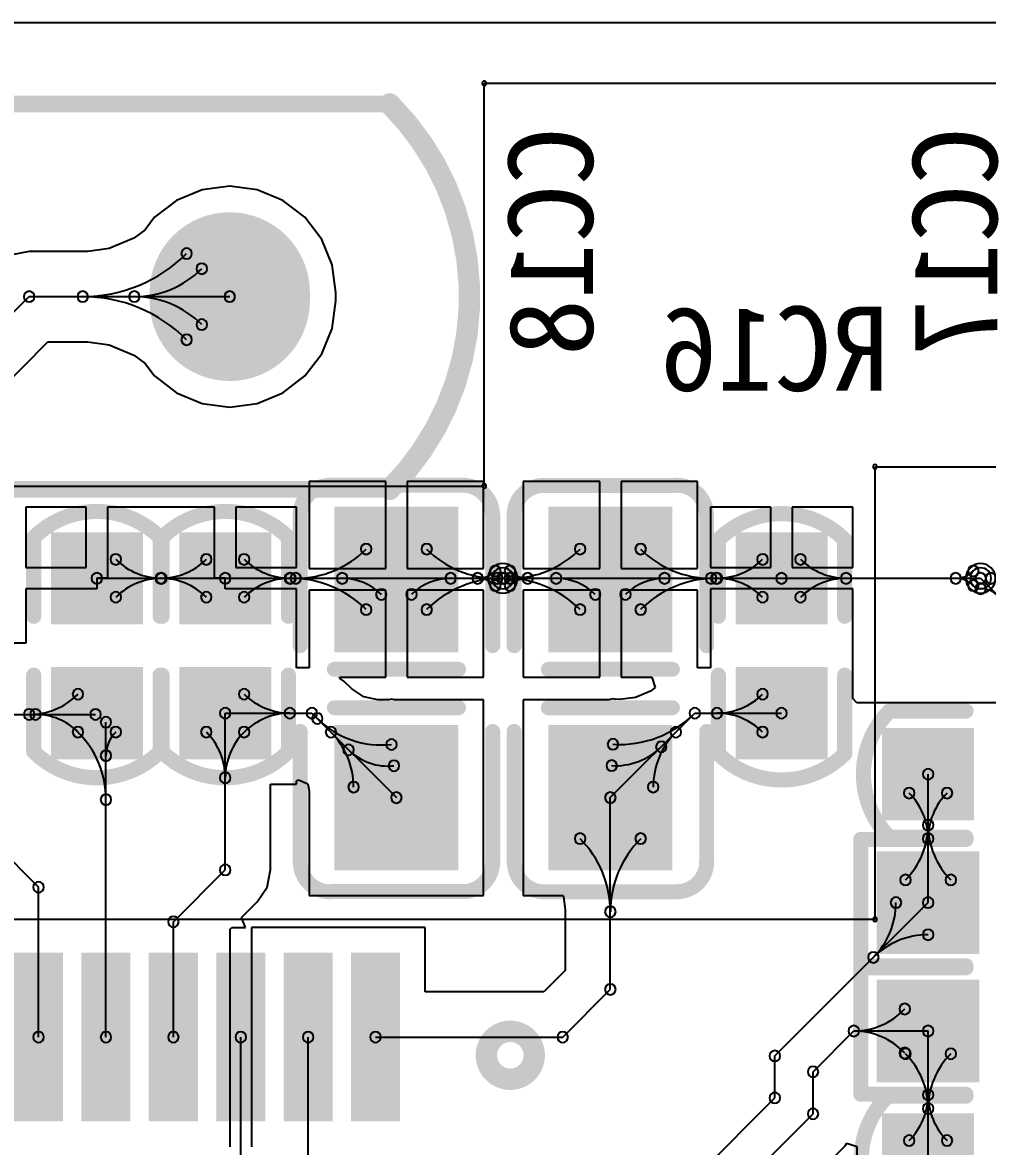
# Model space of a CAD drawing. Header units: inches. Extents: x 32166 to 66782, y 2386 to 7162.
# Drawn here: x 33756.2 to 33847.9, y 3450.5 to 3557.2 of the extents above; entities that cross this region are included whole.
import ezdxf

# ---------------------------------------------------------------- set-up
doc = ezdxf.new("R2010")
doc.units = ezdxf.units.IN
doc.header["$LTSCALE"] = 0.64311
doc.header["$MEASUREMENT"] = 0
for name, color, linetype in [('BOTTOMLAYER', 5, 'CONTINUOUS'), ('BOTTOMOVERLAY', 54, 'CONTINUOUS'), ('BOTTOMPASTE', 16, 'CONTINUOUS'), ('BOTTOMSOLDER', 6, 'CONTINUOUS'), ('MULTILAYER', 9, 'CONTINUOUS')]:
    doc.layers.add(name, color=color, linetype=linetype)
doc.styles.get("Standard").update_dxf_attribs({"font": 'txt', "width": 0.8})

msp = doc.modelspace()

# ---------------------------------------------------------------- linework, layer by layer
at = {"layer": 'BOTTOMLAYER'}
for p, q in [((32581.91, 3557.2), (33935.43, 3557.2)), ((33775.9, 3541.66), (33773.29, 3541.31)), ((33778.51, 3541.31), (33775.9, 3541.66)), ((33773.29, 3541.31), (33770.86, 3540.31)), ((33780.94, 3540.31), (33778.51, 3541.31)), ((33770.86, 3540.31), (33768.77, 3538.7)), ((33783.03, 3538.7), (33780.94, 3540.31)), ((33768.77, 3538.7), (33767.86, 3537.52)), ((33784.64, 3536.61), (33783.03, 3538.7)), ((33767.86, 3537.52), (33766.8, 3536.71)), ((33766.8, 3536.71), (33764.46, 3535.74)), ((33785.64, 3534.18), (33784.64, 3536.61)), ((33756.86, 3535.47), (33755.21, 3535.14)), ((33761.94, 3535.47), (33756.86, 3535.47)), ((33761.99, 3535.47), (33761.94, 3535.48)), ((33761.94, 3535.48), (33761.94, 3535.47)), ((33762.43, 3535.47), (33761.99, 3535.47)), ((33764.46, 3535.74), (33762.43, 3535.47)), ((33785.99, 3531.57), (33785.64, 3534.18)), ((33749.57, 3523.89), (33756.86, 3531.17)), ((33756.86, 3531.17), (33775.9, 3531.17)), ((33785.64, 3528.16), (33785.99, 3530.77)), ((33785.99, 3530.77), (33785.99, 3531.57)), ((33784.64, 3525.73), (33785.64, 3528.16)), ((33753.87, 3522.11), (33758.64, 3526.87)), ((33758.64, 3526.87), (33761.94, 3526.87)), ((33761.94, 3526.87), (33761.94, 3526.87)), ((33761.94, 3526.87), (33761.99, 3526.87)), ((33761.99, 3526.87), (33762.43, 3526.87)), ((33762.43, 3526.87), (33764.46, 3526.61)), ((33764.46, 3526.61), (33766.8, 3525.63)), ((33766.8, 3525.63), (33767.86, 3524.82)), ((33783.03, 3523.64), (33784.64, 3525.73)), ((33767.86, 3524.82), (33768.77, 3523.64)), ((33768.77, 3523.64), (33770.86, 3522.04)), ((33780.94, 3522.04), (33783.03, 3523.64)), ((33770.86, 3522.04), (33773.29, 3521.03)), ((33778.51, 3521.03), (33780.94, 3522.04)), ((33773.29, 3521.03), (33775.9, 3520.69)), ((33775.9, 3520.69), (33778.51, 3521.03)), ((33790.72, 3513.63), (33783.45, 3513.63)), ((33783.45, 3513.63), (33783.45, 3505.35)), ((33790.72, 3505.35), (33790.72, 3513.63)), ((33800.01, 3513.63), (33792.75, 3513.63)), ((33792.75, 3513.63), (33792.75, 3505.35)), ((33800.01, 3505.35), (33800.01, 3513.63)), ((33811.04, 3513.63), (33803.77, 3513.63)), ((33803.77, 3513.63), (33803.77, 3505.35)), ((33811.04, 3505.35), (33811.04, 3513.63)), ((33820.33, 3513.63), (33813.07, 3513.63)), ((33813.07, 3513.63), (33813.07, 3505.35)), ((33820.33, 3505.35), (33820.33, 3513.63)), ((33762.27, 3511.19), (33756.53, 3511.19)), ((33756.53, 3511.19), (33756.53, 3505.45)), ((33762.27, 3505.45), (33762.27, 3511.19)), ((33774.46, 3511.19), (33764.3, 3511.19)), ((33764.3, 3511.19), (33764.3, 3504.43)), ((33774.46, 3504.43), (33774.46, 3511.19)), ((33782.23, 3511.19), (33776.49, 3511.19)), ((33776.49, 3511.19), (33776.49, 3505.45)), ((33782.23, 3505.45), (33782.23, 3511.19)), ((33827.29, 3511.19), (33821.55, 3511.19)), ((33821.55, 3511.19), (33821.55, 3505.45)), ((33827.29, 3505.45), (33827.29, 3511.19)), ((33835.07, 3511.19), (33829.33, 3511.19)), ((33829.33, 3511.19), (33829.33, 3505.45)), ((33835.07, 3505.45), (33835.07, 3511.19)), ((33756.53, 3505.45), (33762.27, 3505.45)), ((33776.49, 3505.45), (33782.23, 3505.45)), ((33783.45, 3505.35), (33790.72, 3505.35)), ((33792.75, 3505.35), (33800.01, 3505.35)), ((33803.77, 3505.35), (33811.04, 3505.35)), ((33813.07, 3505.35), (33820.33, 3505.35)), ((33821.55, 3505.45), (33827.29, 3505.45)), ((33829.33, 3505.45), (33835.07, 3505.45)), ((33764.3, 3504.43), (33763.29, 3504.43)), ((33763.29, 3504.43), (33763.29, 3503.42)), ((33763.29, 3504.43), (33775.48, 3504.43)), ((33775.48, 3504.43), (33774.46, 3504.43)), ((33775.48, 3503.42), (33775.48, 3504.43)), ((33775.48, 3504.43), (33801.83, 3504.43)), ((33801.83, 3504.43), (33828.31, 3504.43)), ((33828.31, 3504.43), (33847.22, 3504.43)), ((33847.22, 3504.43), (33855.03, 3496.63)), ((33763.29, 3503.42), (33756.53, 3503.42)), ((33756.53, 3503.42), (33756.53, 3498.26)), ((33782.23, 3503.42), (33775.48, 3503.42)), ((33782.23, 3497.68), (33782.23, 3503.42)), ((33790.72, 3503.32), (33783.45, 3503.32)), ((33783.45, 3503.32), (33783.45, 3495.93)), ((33790.72, 3495.04), (33790.72, 3503.32)), ((33800.01, 3503.32), (33792.75, 3503.32)), ((33792.75, 3503.32), (33792.75, 3495.04)), ((33800.01, 3495.04), (33800.01, 3503.32)), ((33811.04, 3503.32), (33803.77, 3503.32)), ((33803.77, 3503.32), (33803.77, 3495.04)), ((33811.04, 3495.04), (33811.04, 3503.32)), ((33820.33, 3503.32), (33813.07, 3503.32)), ((33813.07, 3503.32), (33813.07, 3495.04)), ((33820.33, 3495.93), (33820.33, 3503.32)), ((33835.07, 3503.42), (33821.55, 3503.42)), ((33821.55, 3503.42), (33821.55, 3497.68)), ((33835.07, 3497.68), (33835.07, 3503.42)), ((33756.33, 3498.26), (33753.87, 3498.26)), ((33756.53, 3498.26), (33756.33, 3498.26)), ((33756.33, 3498.26), (33756.33, 3498.26)), ((33782.23, 3495.93), (33782.23, 3497.68)), ((33821.55, 3497.68), (33821.55, 3495.93)), ((33835.07, 3493.01), (33835.07, 3497.68)), ((33783.45, 3495.93), (33782.23, 3495.93)), ((33821.55, 3495.93), (33820.33, 3495.93)), ((33786.34, 3494.94), (33786.37, 3495.04)), ((33786.75, 3494.67), (33786.34, 3494.94)), ((33786.37, 3495.04), (33790.72, 3495.04)), ((33787.49, 3493.93), (33786.75, 3494.67)), ((33792.75, 3495.04), (33800.01, 3495.04)), ((33803.77, 3495.04), (33811.04, 3495.04)), ((33813.07, 3495.04), (33815.99, 3495.04)), ((33815.99, 3495.04), (33816.31, 3494.07)), ((33788.63, 3493.17), (33787.49, 3493.93)), ((33815.85, 3493.72), (33814.43, 3493.13)), ((33816.31, 3494.07), (33815.85, 3493.72)), ((33789.98, 3492.9), (33788.63, 3493.17)), ((33790.62, 3492.9), (33789.98, 3492.9)), ((33790.79, 3492.94), (33790.62, 3492.9)), ((33790.79, 3492.9), (33790.79, 3492.94)), ((33790.99, 3492.9), (33790.79, 3492.9)), ((33791.27, 3492.96), (33790.99, 3492.9)), ((33791.56, 3492.9), (33791.27, 3492.96)), ((33800.01, 3492.9), (33791.56, 3492.9)), ((33800.01, 3474.31), (33800.01, 3492.9)), ((33811.92, 3492.9), (33803.77, 3492.9)), ((33803.77, 3492.9), (33803.77, 3474.31)), ((33812.3, 3492.98), (33811.92, 3492.9)), ((33812.51, 3492.94), (33812.3, 3492.98)), ((33812.56, 3492.97), (33812.51, 3492.94)), ((33812.91, 3492.93), (33812.56, 3492.97)), ((33812.56, 3492.97), (33812.56, 3492.97)), ((33814.43, 3493.13), (33812.91, 3492.93)), ((33835.47, 3492.6), (33835.07, 3493.01)), ((33854.01, 3492.6), (33835.47, 3492.6)), ((33835.47, 3492.6), (33835.47, 3492.6)), ((33835.47, 3492.6), (33835.47, 3492.6)), ((33749.57, 3491.51), (33763.16, 3491.51)), ((33775.48, 3476.75), (33775.48, 3491.63)), ((33775.48, 3491.63), (33783.71, 3491.63)), ((33783.71, 3491.63), (33791.73, 3483.61)), ((33812.05, 3483.61), (33820.08, 3491.63)), ((33820.08, 3491.63), (33828.31, 3491.63)), ((33764.15, 3460.88), (33764.15, 3490.77)), ((33779.78, 3476.75), (33779.78, 3484.88)), ((33779.78, 3484.88), (33782.23, 3484.88)), ((33782.23, 3485.18), (33782.42, 3485.3)), ((33782.23, 3484.88), (33782.23, 3485.18)), ((33782.42, 3485.3), (33783.33, 3484.92)), ((33783.33, 3484.92), (33783.37, 3484.62)), ((33842.23, 3473.65), (33842.23, 3485.84)), ((33783.37, 3484.62), (33783.37, 3484.62)), ((33783.37, 3484.62), (33783.37, 3484.62)), ((33783.37, 3484.62), (33783.45, 3484.21)), ((33783.45, 3484.21), (33783.45, 3474.31)), ((33812.05, 3465.41), (33812.05, 3483.61)), ((33752.31, 3480.55), (33757.75, 3475.11)), ((33770.55, 3471.83), (33775.48, 3476.75)), ((33779.45, 3475.11), (33779.78, 3476.75)), ((33757.75, 3460.88), (33757.75, 3475.11)), ((33778.52, 3473.71), (33779.45, 3475.11)), ((33783.45, 3474.31), (33800.01, 3474.31)), ((33803.77, 3474.31), (33807.56, 3474.31)), ((33807.56, 3474.31), (33807.6, 3474.21)), ((33807.6, 3474.21), (33807.76, 3472.99)), ((33777.02, 3472.22), (33778.52, 3473.71)), ((33827.67, 3459.09), (33842.23, 3473.65)), ((33777.41, 3471.28), (33777.02, 3472.22)), ((33807.76, 3472.99), (33807.76, 3467.19)), ((33770.55, 3460.88), (33770.55, 3471.83)), ((33775.93, 3471.13), (33776.09, 3471.28)), ((33775.93, 3460.88), (33775.93, 3471.13)), ((33776.09, 3471.28), (33777.41, 3471.28)), ((33794.47, 3471.28), (33777.97, 3471.28)), ((33777.97, 3471.28), (33777.97, 3460.88)), ((33794.47, 3465.18), (33794.47, 3471.28)), ((33807.76, 3467.19), (33805.75, 3465.18)), ((33805.75, 3465.18), (33794.47, 3465.18)), ((33807.53, 3460.88), (33812.05, 3465.41)), ((33831.3, 3457.59), (33835.18, 3461.46)), ((33835.18, 3461.46), (33842.23, 3461.46)), ((33842.23, 3449.27), (33842.23, 3461.46)), ((33775.93, 3450.48), (33775.93, 3460.88)), ((33776.95, 3443.43), (33776.95, 3460.88)), ((33777.97, 3460.88), (33777.97, 3450.48)), ((33783.35, 3432.95), (33783.35, 3460.88)), ((33789.75, 3460.88), (33807.53, 3460.88)), ((33827.67, 3455.11), (33827.67, 3459.09)), ((33831.3, 3453.6), (33831.3, 3457.59)), ((33819.85, 3447.28), (33827.67, 3455.11)), ((33818.58, 3440.88), (33831.3, 3453.6)), ((33834.34, 3450.56), (33834.5, 3450.8)), ((33834.5, 3450.8), (33835.47, 3450.51)), ((33821.62, 3437.84), (33834.34, 3450.56)), ((33835.47, 3450.51), (33835.47, 3442.51))]:
    msp.add_line(p, q, dxfattribs=at)
at = {"layer": 'BOTTOMLAYER', "const_width": 13.6}
msp.add_lwpolyline([(33775.9, 3530.77), (33775.9, 3531.57)], dxfattribs=at)
at = {"layer": 'BOTTOMLAYER', "const_width": 6.8}
for points in [[(33772.5, 3531.57, 1), (33779.3, 3531.57, 1)], [(33772.5, 3530.77, 1), (33779.3, 3530.77, 1)]]:
    msp.add_lwpolyline(points, format="xyb", close=True, dxfattribs=at)
at = {"layer": 'BOTTOMLAYER'}
for centre, radius, start, end in [((33761.94, 3545.14), 13.96, 269.9999, 314.9999), ((33771.81, 3535.26), 0.508, 0, 180), ((33771.81, 3535.26), 0.508, 180, 0), ((33773.25, 3533.82), 0.508, 0, 180), ((33766.84, 3540.23), 9.06, 270.0001, 315.0001), ((33773.25, 3533.82), 0.508, 180, 0), ((33756.86, 3531.17), 0.508, 0, 180), ((33756.86, 3531.17), 0.508, 0, 180), ((33756.86, 3531.17), 0.508, 180, 0), ((33756.86, 3531.17), 0.508, 180, 0), ((33761.94, 3531.17), 0.508, 0, 180), ((33761.94, 3531.17), 0.508, 0, 180), ((33761.94, 3531.17), 0.508, 180, 0), ((33761.94, 3531.17), 0.508, 180, 0), ((33761.94, 3517.21), 13.96, 45.0001, 90.0001), ((33766.84, 3531.17), 0.508, 0, 180), ((33766.84, 3531.17), 0.508, 0, 180), ((33766.84, 3531.17), 0.508, 180, 0), ((33766.84, 3531.17), 0.508, 180, 0), ((33766.84, 3522.11), 9.06, 44.9999, 89.9999), ((33775.9, 3531.17), 0.508, 0, 180), ((33775.9, 3531.17), 0.508, 180, 0), ((33773.25, 3528.52), 0.508, 0, 180), ((33771.81, 3527.08), 0.508, 0, 180), ((33773.25, 3528.52), 0.508, 180, 0), ((33771.81, 3527.08), 0.508, 180, 0), ((33788.86, 3507.21), 0.508, 0, 180), ((33794.61, 3507.21), 0.508, 0, 180), ((33809.18, 3507.21), 0.508, 0, 180), ((33814.93, 3507.21), 0.508, 0, 180), ((33765.08, 3506.23), 0.508, 0, 180), ((33765.08, 3506.23), 0.508, 180, 0), ((33769.42, 3510.57), 6.13, 225.0001, 270.0001), ((33769.35, 3510.57), 6.13, 269.9999, 314.9999), ((33773.68, 3506.23), 0.508, 0, 180), ((33773.68, 3506.23), 0.508, 180, 0), ((33777.27, 3506.23), 0.508, 0, 180), ((33777.27, 3506.23), 0.508, 180, 0), ((33781.61, 3510.57), 6.13, 225.0001, 270.0001), ((33782.17, 3513.9), 9.47, 269.9999, 314.9999), ((33788.86, 3507.21), 0.508, 180, 0), ((33794.61, 3507.21), 0.508, 180, 0), ((33801.3, 3513.9), 9.47, 225.0001, 270.0001), ((33802.49, 3513.9), 9.47, 269.9999, 314.9999), ((33809.18, 3507.21), 0.508, 180, 0), ((33814.93, 3507.21), 0.508, 180, 0), ((33821.62, 3513.9), 9.47, 225.0001, 270.0001), ((33822.18, 3510.57), 6.13, 269.9999, 314.9999), ((33826.51, 3506.23), 0.508, 0, 180), ((33826.51, 3506.23), 0.508, 180, 0), ((33830.11, 3506.23), 0.508, 0, 180), ((33830.11, 3506.23), 0.508, 180, 0), ((33834.44, 3510.57), 6.13, 225.0001, 270.0001), ((33799.45, 3506.81), 2.38, 270.0004, 315.0004), ((33801.13, 3505.13), 0.508, 0, 180), ((33801.13, 3505.13), 0.508, 180, 0), ((33801.83, 3504.43), 1, 0, 180), ((33802.52, 3505.13), 0.508, 0, 180), ((33802.52, 3505.13), 0.508, 180, 0), ((33804.2, 3506.81), 2.38, 224.9996, 269.9996), ((33844.85, 3506.81), 2.38, 270.0004, 315.0004), ((33846.53, 3505.13), 0.508, 0, 180), ((33846.53, 3505.13), 0.508, 180, 0), ((33847.22, 3504.43), 1, 0, 180), ((33763.29, 3504.43), 0.508, 0, 180), ((33763.29, 3504.43), 0.508, 180, 0), ((33769.42, 3498.3), 6.13, 89.9999, 134.9999), ((33769.35, 3504.43), 0.508, 0, 180), ((33769.35, 3504.43), 0.508, 0, 180), ((33769.35, 3504.43), 0.508, 180, 0), ((33769.35, 3504.43), 0.508, 180, 0), ((33769.42, 3504.43), 0.508, 0, 180), ((33769.42, 3504.43), 0.508, 0, 180), ((33769.42, 3504.43), 0.508, 180, 0), ((33769.42, 3504.43), 0.508, 180, 0), ((33769.35, 3498.3), 6.13, 45.0001, 90.0001), ((33775.48, 3504.43), 0.508, 0, 180), ((33775.48, 3504.43), 0.508, 0, 180), ((33775.48, 3504.43), 0.508, 180, 0), ((33775.48, 3504.43), 0.508, 180, 0), ((33781.61, 3498.3), 6.13, 89.9999, 134.9999), ((33781.61, 3504.43), 0.508, 0, 180), ((33781.61, 3504.43), 0.508, 0, 180), ((33781.61, 3504.43), 0.508, 180, 0), ((33781.61, 3504.43), 0.508, 180, 0), ((33781.68, 3504.43), 0.508, 0, 180), ((33781.68, 3504.43), 0.508, 180, 0), ((33782.17, 3504.43), 0.508, 0, 180), ((33782.17, 3504.43), 0.508, 180, 0), ((33781.68, 3494.28), 10.16, 45.0001, 90.0001), ((33786.59, 3504.43), 0.508, 0, 180), ((33786.59, 3504.43), 0.508, 180, 0), ((33786.59, 3499.18), 5.25, 44.9998, 89.9998), ((33796.88, 3499.18), 5.25, 90.0002, 135.0002), ((33801.79, 3494.28), 10.16, 89.9999, 134.9999), ((33796.88, 3504.43), 0.508, 0, 180), ((33796.88, 3504.43), 0.508, 180, 0), ((33799.45, 3504.43), 0.508, 0, 180), ((33799.45, 3504.43), 0.508, 0, 180), ((33799.45, 3504.43), 0.508, 180, 0), ((33799.45, 3504.43), 0.508, 180, 0), ((33799.45, 3502.06), 2.38, 44.9996, 89.9996), ((33801.13, 3503.74), 0.508, 0, 180), ((33801.3, 3504.43), 0.508, 0, 180), ((33801.3, 3504.43), 0.508, 180, 0), ((33801.83, 3504.43), 1, 180, 0), ((33801.79, 3504.43), 0.508, 0, 180), ((33801.79, 3504.43), 0.508, 180, 0), ((33801.83, 3504.43), 0.508, 0, 180), ((33801.83, 3504.43), 0.508, 0, 180), ((33801.83, 3504.43), 0.508, 180, 0), ((33801.83, 3504.43), 0.508, 180, 0), ((33802, 3504.43), 0.508, 0, 180), ((33802, 3504.43), 0.508, 180, 0), ((33802.49, 3504.43), 0.508, 0, 180), ((33802.49, 3504.43), 0.508, 180, 0), ((33802, 3494.28), 10.16, 45.0001, 90.0001), ((33802.52, 3503.74), 0.508, 0, 180), ((33804.2, 3502.06), 2.38, 90.0004, 135.0004), ((33804.2, 3504.43), 0.508, 0, 180), ((33804.2, 3504.43), 0.508, 0, 180), ((33804.2, 3504.43), 0.508, 180, 0), ((33804.2, 3504.43), 0.508, 180, 0), ((33806.91, 3504.43), 0.508, 0, 180), ((33806.91, 3504.43), 0.508, 180, 0), ((33806.91, 3499.18), 5.25, 44.9998, 89.9998), ((33817.2, 3499.18), 5.25, 90.0002, 135.0002), ((33822.11, 3494.28), 10.16, 89.9999, 134.9999), ((33817.2, 3504.43), 0.508, 0, 180), ((33817.2, 3504.43), 0.508, 180, 0), ((33821.62, 3504.43), 0.508, 0, 180), ((33821.62, 3504.43), 0.508, 180, 0), ((33822.11, 3504.43), 0.508, 0, 180), ((33822.11, 3504.43), 0.508, 180, 0), ((33822.18, 3504.43), 0.508, 0, 180), ((33822.18, 3504.43), 0.508, 0, 180), ((33822.18, 3504.43), 0.508, 180, 0), ((33822.18, 3504.43), 0.508, 180, 0), ((33822.18, 3498.3), 6.13, 45.0001, 90.0001), ((33828.31, 3504.43), 0.508, 0, 180), ((33828.31, 3504.43), 0.508, 0, 180), ((33828.31, 3504.43), 0.508, 180, 0), ((33828.31, 3504.43), 0.508, 180, 0), ((33834.44, 3498.3), 6.13, 89.9999, 134.9999), ((33834.44, 3504.43), 0.508, 0, 180), ((33834.44, 3504.43), 0.508, 0, 180), ((33834.44, 3504.43), 0.508, 180, 0), ((33834.44, 3504.43), 0.508, 180, 0), ((33844.85, 3504.43), 0.508, 0, 180), ((33844.85, 3504.43), 0.508, 0, 180), ((33844.85, 3504.43), 0.508, 180, 0), ((33844.85, 3504.43), 0.508, 180, 0), ((33844.85, 3502.06), 2.38, 44.9996, 89.9996), ((33846.53, 3503.74), 0.508, 0, 180), ((33847.22, 3504.43), 1, 180, 0), ((33847.22, 3504.43), 0.508, 0, 180), ((33847.22, 3504.43), 0.508, 0, 180), ((33847.22, 3504.43), 0.508, 180, 0), ((33847.22, 3504.43), 0.508, 180, 0), ((33848.21, 3504.43), 0.508, 0, 180), ((33848.21, 3504.43), 0.508, 180, 0), ((33765.08, 3502.64), 0.508, 0, 180), ((33773.68, 3502.64), 0.508, 0, 180), ((33777.27, 3502.64), 0.508, 0, 180), ((33790.3, 3502.9), 0.508, 0, 180), ((33793.17, 3502.9), 0.508, 0, 180), ((33801.13, 3503.74), 0.508, 180, 0), ((33802.52, 3503.74), 0.508, 180, 0), ((33810.62, 3502.9), 0.508, 0, 180), ((33813.49, 3502.9), 0.508, 0, 180), ((33826.51, 3502.64), 0.508, 0, 180), ((33830.11, 3502.64), 0.508, 0, 180), ((33846.53, 3503.74), 0.508, 180, 0), ((33847.22, 3503.45), 0.508, 0, 180), ((33847.22, 3503.45), 0.508, 180, 0), ((33847.22, 3501.07), 2.38, 44.9996, 89.9996), ((33765.08, 3502.64), 0.508, 180, 0), ((33773.68, 3502.64), 0.508, 180, 0), ((33777.27, 3502.64), 0.508, 180, 0), ((33788.86, 3501.46), 0.508, 0, 180), ((33790.3, 3502.9), 0.508, 180, 0), ((33793.17, 3502.9), 0.508, 180, 0), ((33794.61, 3501.46), 0.508, 0, 180), ((33809.18, 3501.46), 0.508, 0, 180), ((33810.62, 3502.9), 0.508, 180, 0), ((33813.49, 3502.9), 0.508, 180, 0), ((33814.93, 3501.46), 0.508, 0, 180), ((33826.51, 3502.64), 0.508, 180, 0), ((33830.11, 3502.64), 0.508, 180, 0), ((33788.86, 3501.46), 0.508, 180, 0), ((33794.61, 3501.46), 0.508, 180, 0), ((33809.18, 3501.46), 0.508, 180, 0), ((33814.93, 3501.46), 0.508, 180, 0), ((33756.85, 3498.07), 6.57, 269.9999, 314.9999), ((33761.49, 3493.43), 0.508, 0, 180), ((33761.49, 3493.43), 0.508, 180, 0), ((33777.27, 3493.43), 0.508, 0, 180), ((33777.27, 3493.43), 0.508, 180, 0), ((33781.61, 3497.77), 6.13, 225.0001, 270.0001), ((33822.18, 3497.77), 6.13, 269.9999, 314.9999), ((33826.51, 3493.43), 0.508, 0, 180), ((33826.51, 3493.43), 0.508, 180, 0), ((33756.85, 3491.51), 0.508, 0, 180), ((33756.85, 3491.51), 0.508, 180, 0), ((33757.46, 3491.51), 0.508, 0, 180), ((33757.46, 3491.51), 0.508, 180, 0), ((33757.46, 3485.81), 5.7, 45.0001, 90.0001), ((33763.16, 3491.51), 0.508, 0, 180), ((33763.16, 3491.51), 0.508, 180, 0), ((33764.15, 3490.77), 0.508, 0, 180), ((33775.48, 3491.63), 0.508, 0, 180), ((33775.48, 3491.63), 0.508, 0, 180), ((33775.48, 3491.63), 0.508, 180, 0), ((33775.48, 3491.63), 0.508, 180, 0), ((33781.61, 3485.5), 6.13, 89.9999, 134.9999), ((33781.61, 3491.63), 0.508, 0, 180), ((33781.61, 3491.63), 0.508, 0, 180), ((33781.61, 3491.63), 0.508, 180, 0), ((33781.61, 3491.63), 0.508, 180, 0), ((33783.71, 3491.63), 0.508, 0, 180), ((33783.71, 3491.63), 0.508, 0, 180), ((33783.71, 3491.63), 0.508, 180, 0), ((33783.71, 3491.63), 0.508, 180, 0), ((33784.22, 3491.13), 0.508, 0, 180), ((33812.91, 3498.81), 10.15, 266.567, 315), ((33820.08, 3491.63), 0.508, 0, 180), ((33820.08, 3491.63), 0.508, 0, 180), ((33820.08, 3491.63), 0.508, 0, 180), ((33820.08, 3491.63), 0.508, 180, 0), ((33820.08, 3491.63), 0.508, 180, 0), ((33820.08, 3491.63), 0.508, 180, 0), ((33822.18, 3491.63), 0.508, 0, 180), ((33822.18, 3491.63), 0.508, 0, 180), ((33822.18, 3491.63), 0.508, 180, 0), ((33822.18, 3491.63), 0.508, 180, 0), ((33822.18, 3485.5), 6.13, 45.0001, 90.0001), ((33828.31, 3491.63), 0.508, 0, 180), ((33828.31, 3491.63), 0.508, 180, 0), ((33761.49, 3489.84), 0.508, 0, 180), ((33761.49, 3489.84), 0.508, 0, 180), ((33764.15, 3490.77), 0.508, 180, 0), ((33765.08, 3489.84), 0.508, 0, 180), ((33773.68, 3489.84), 0.508, 0, 180), ((33777.27, 3489.84), 0.508, 0, 180), ((33777.27, 3489.84), 0.508, 0, 180), ((33784.22, 3491.13), 0.508, 180, 0), ((33790.3, 3497.21), 8.6, 225.0001, 276.5011), ((33785.52, 3489.83), 0.508, 0, 180), ((33818.27, 3489.83), 0.508, 0, 180), ((33826.51, 3489.84), 0.508, 0, 180), ((33761.49, 3489.84), 0.508, 180, 0), ((33761.49, 3489.84), 0.508, 180, 0), ((33755.07, 3483.42), 9.08, 359.9999, 44.9999), ((33767.33, 3487.59), 3.18, 135.0002, 180.0002), ((33765.08, 3489.84), 0.508, 180, 0), ((33773.68, 3489.84), 0.508, 180, 0), ((33769.35, 3485.5), 6.13, 359.9999, 44.9999), ((33781.61, 3485.5), 6.13, 135.0001, 180.0001), ((33777.27, 3489.84), 0.508, 180, 0), ((33777.27, 3489.84), 0.508, 180, 0), ((33785.52, 3489.83), 0.508, 180, 0), ((33780.31, 3484.62), 7.36, 360, 45), ((33791.27, 3488.66), 0.508, 0, 180), ((33812.3, 3488.68), 0.508, 0, 180), ((33823.48, 3484.62), 7.36, 135, 180), ((33818.27, 3489.83), 0.508, 180, 0), ((33826.51, 3489.84), 0.508, 180, 0), ((33764.15, 3487.59), 0.508, 0, 180), ((33787.19, 3488.15), 0.508, 0, 180), ((33787.19, 3488.15), 0.508, 180, 0), ((33790.91, 3491.86), 5.25, 225.0001, 276.5011), ((33791.27, 3488.66), 0.508, 180, 0), ((33812.3, 3488.68), 0.508, 180, 0), ((33812.54, 3492.78), 6.14, 266.5672, 315.0002), ((33816.89, 3488.44), 0.508, 0, 180), ((33816.89, 3488.44), 0.508, 180, 0), ((33764.15, 3487.59), 0.508, 180, 0), ((33791.5, 3486.64), 0.508, 0, 180), ((33812.18, 3486.65), 0.508, 0, 180), ((33775.48, 3485.5), 0.508, 0, 180), ((33775.48, 3485.5), 0.508, 0, 180), ((33791.5, 3486.64), 0.508, 180, 0), ((33812.18, 3486.65), 0.508, 180, 0), ((33842.23, 3485.84), 0.508, 0, 180), ((33775.48, 3485.5), 0.508, 180, 0), ((33775.48, 3485.5), 0.508, 180, 0), ((33787.67, 3484.62), 0.508, 0, 180), ((33816.12, 3484.62), 0.508, 0, 180), ((33842.23, 3485.84), 0.508, 180, 0), ((33764.15, 3483.42), 0.508, 0, 180), ((33787.67, 3484.62), 0.508, 180, 0), ((33791.73, 3483.61), 0.508, 0, 180), ((33812.05, 3483.61), 0.508, 0, 180), ((33812.05, 3483.61), 0.508, 0, 180), ((33816.12, 3484.62), 0.508, 180, 0), ((33840.43, 3484.05), 0.508, 0, 180), ((33840.43, 3484.05), 0.508, 180, 0), ((33836.1, 3479.71), 6.13, 359.9999, 44.9999), ((33848.36, 3479.71), 6.13, 135.0001, 180.0001), ((33844.03, 3484.05), 0.508, 0, 180), ((33844.03, 3484.05), 0.508, 180, 0), ((33764.15, 3483.42), 0.508, 180, 0), ((33791.73, 3483.61), 0.508, 180, 0), ((33812.05, 3483.61), 0.508, 180, 0), ((33812.05, 3483.61), 0.508, 180, 0), ((33834.87, 3481.01), 7.36, 315, 0), ((33842.23, 3481.01), 0.508, 0, 180), ((33842.23, 3481.01), 0.508, 0, 180), ((33842.23, 3481.01), 0.508, 180, 0), ((33842.23, 3481.01), 0.508, 180, 0), ((33849.59, 3481.01), 7.36, 180, 225), ((33809.18, 3479.72), 0.508, 0, 180), ((33809.18, 3479.72), 0.508, 180, 0), ((33802.24, 3472.78), 9.81, 359.9999, 44.9999), ((33821.87, 3472.78), 9.81, 135.0001, 180.0001), ((33814.93, 3479.72), 0.508, 0, 180), ((33814.93, 3479.72), 0.508, 180, 0), ((33842.23, 3479.71), 0.508, 0, 180), ((33842.23, 3479.71), 0.508, 0, 180), ((33842.23, 3479.71), 0.508, 180, 0), ((33842.23, 3479.71), 0.508, 180, 0), ((33775.48, 3476.75), 0.508, 0, 180), ((33775.48, 3476.75), 0.508, 0, 180), ((33775.48, 3476.75), 0.508, 180, 0), ((33775.48, 3476.75), 0.508, 180, 0), ((33757.75, 3475.11), 0.508, 0, 180), ((33757.75, 3475.11), 0.508, 0, 180), ((33840.08, 3475.8), 0.508, 0, 180), ((33840.08, 3475.8), 0.508, 180, 0), ((33844.39, 3475.8), 0.508, 0, 180), ((33844.39, 3475.8), 0.508, 180, 0), ((33757.75, 3475.11), 0.508, 180, 0), ((33757.75, 3475.11), 0.508, 180, 0), ((33812.05, 3472.78), 0.508, 0, 180), ((33812.05, 3472.78), 0.508, 0, 180), ((33831.82, 3473.65), 7.36, 315, 0), ((33839.18, 3473.65), 0.508, 0, 180), ((33839.18, 3473.65), 0.508, 180, 0), ((33842.23, 3473.65), 0.508, 0, 180), ((33842.23, 3473.65), 0.508, 0, 180), ((33842.23, 3473.65), 0.508, 180, 0), ((33842.23, 3473.65), 0.508, 180, 0), ((33770.55, 3471.83), 0.508, 0, 180), ((33770.55, 3471.83), 0.508, 0, 180), ((33812.05, 3472.78), 0.508, 180, 0), ((33812.05, 3472.78), 0.508, 180, 0), ((33770.55, 3471.83), 0.508, 180, 0), ((33770.55, 3471.83), 0.508, 180, 0), ((33842.23, 3470.6), 0.508, 0, 180), ((33842.23, 3463.24), 7.36, 90, 135), ((33842.23, 3470.6), 0.508, 180, 0), ((33837.03, 3468.45), 0.508, 0, 180), ((33837.03, 3468.45), 0.508, 0, 180), ((33837.03, 3468.45), 0.508, 180, 0), ((33837.03, 3468.45), 0.508, 180, 0), ((33812.05, 3465.41), 0.508, 0, 180), ((33812.05, 3465.41), 0.508, 0, 180), ((33812.05, 3465.41), 0.508, 180, 0), ((33812.05, 3465.41), 0.508, 180, 0), ((33835.18, 3468.1), 6.64, 270.0001, 316.7311), ((33840.01, 3463.55), 0.508, 0, 180), ((33840.01, 3463.55), 0.508, 180, 0), ((33757.75, 3460.88), 0.508, 0, 180), ((33764.15, 3460.88), 0.508, 0, 180), ((33770.55, 3460.88), 0.508, 0, 180), ((33776.95, 3460.88), 0.508, 0, 180), ((33783.35, 3460.88), 0.508, 0, 180), ((33789.75, 3460.88), 0.508, 0, 180), ((33807.53, 3460.88), 0.508, 0, 180), ((33807.53, 3460.88), 0.508, 0, 180), ((33835.18, 3461.46), 0.508, 0, 180), ((33835.18, 3461.46), 0.508, 0, 180), ((33835.18, 3461.46), 0.508, 0, 180), ((33835.18, 3461.46), 0.508, 0, 180), ((33835.18, 3461.46), 0.508, 180, 0), ((33835.18, 3461.46), 0.508, 180, 0), ((33835.18, 3461.46), 0.508, 180, 0), ((33835.18, 3461.46), 0.508, 180, 0), ((33835.18, 3454.82), 6.64, 43.2689, 89.9999), ((33842.23, 3461.46), 0.508, 0, 180), ((33842.23, 3461.46), 0.508, 0, 180), ((33842.23, 3461.46), 0.508, 180, 0), ((33842.23, 3461.46), 0.508, 180, 0), ((33757.75, 3460.88), 0.508, 180, 0), ((33764.15, 3460.88), 0.508, 180, 0), ((33770.55, 3460.88), 0.508, 180, 0), ((33776.95, 3460.88), 0.508, 180, 0), ((33783.35, 3460.88), 0.508, 180, 0), ((33789.75, 3460.88), 0.508, 180, 0), ((33807.53, 3460.88), 0.508, 180, 0), ((33807.53, 3460.88), 0.508, 180, 0), ((33827.67, 3459.09), 0.508, 0, 180), ((33827.67, 3459.09), 0.508, 0, 180), ((33840.01, 3459.37), 0.508, 0, 180), ((33840.01, 3459.37), 0.508, 180, 0), ((33840.08, 3459.3), 0.508, 0, 180), ((33840.08, 3459.3), 0.508, 180, 0), ((33834.87, 3454.1), 7.36, 360, 45), ((33849.59, 3454.1), 7.36, 135, 180), ((33844.39, 3459.3), 0.508, 0, 180), ((33844.39, 3459.3), 0.508, 180, 0), ((33827.67, 3459.09), 0.508, 180, 0), ((33827.67, 3459.09), 0.508, 180, 0), ((33831.3, 3457.59), 0.508, 0, 180), ((33831.3, 3457.59), 0.508, 0, 180), ((33831.3, 3457.59), 0.508, 180, 0), ((33831.3, 3457.59), 0.508, 180, 0), ((33827.67, 3455.11), 0.508, 0, 180), ((33827.67, 3455.11), 0.508, 0, 180), ((33827.67, 3455.11), 0.508, 180, 0), ((33827.67, 3455.11), 0.508, 180, 0), ((33836.1, 3455.4), 6.13, 315.0001, 0.0001), ((33842.23, 3455.4), 0.508, 0, 180), ((33842.23, 3455.4), 0.508, 0, 180), ((33842.23, 3455.4), 0.508, 180, 0), ((33842.23, 3455.4), 0.508, 180, 0), ((33848.36, 3455.4), 6.13, 179.9999, 224.9999), ((33831.3, 3453.6), 0.508, 0, 180), ((33831.3, 3453.6), 0.508, 0, 180), ((33842.23, 3454.1), 0.508, 0, 180), ((33842.23, 3454.1), 0.508, 0, 180), ((33842.23, 3454.1), 0.508, 180, 0), ((33842.23, 3454.1), 0.508, 180, 0), ((33831.3, 3453.6), 0.508, 180, 0), ((33831.3, 3453.6), 0.508, 180, 0), ((33840.43, 3451.06), 0.508, 0, 180), ((33840.43, 3451.06), 0.508, 180, 0), ((33844.03, 3451.06), 0.508, 0, 180), ((33844.03, 3451.06), 0.508, 180, 0)]:
    msp.add_arc(centre, radius, start, end, dxfattribs=at)
for points in [[(33796.81, 3498.24), (33796.81, 3510.43), (33786.65, 3498.24), (33786.65, 3510.43)], [(33806.97, 3510.43), (33806.97, 3498.24), (33817.13, 3510.43), (33817.13, 3498.24)], [(33766.84, 3500.88), (33766.84, 3507.99), (33759.73, 3500.88), (33759.73, 3507.99)], [(33779.03, 3500.88), (33779.03, 3507.99), (33771.92, 3500.88), (33771.92, 3507.99)], [(33824.75, 3507.99), (33824.75, 3500.88), (33831.87, 3507.99), (33831.87, 3500.88)], [(33766.84, 3488.08), (33766.84, 3495.19), (33759.73, 3488.08), (33759.73, 3495.19)], [(33779.03, 3488.08), (33779.03, 3495.19), (33771.92, 3488.08), (33771.92, 3495.19)], [(33824.75, 3495.19), (33824.75, 3488.08), (33831.87, 3495.19), (33831.87, 3488.08)], [(33796.81, 3477.51), (33796.81, 3489.7), (33786.65, 3477.51), (33786.65, 3489.7)], [(33806.97, 3489.7), (33806.97, 3477.51), (33817.13, 3489.7), (33817.13, 3477.51)], [(33838.67, 3482.29), (33845.79, 3482.29), (33838.67, 3489.4), (33845.79, 3489.4)], [(33846.29, 3477.71), (33838.17, 3477.71), (33846.29, 3469.59), (33838.17, 3469.59)], [(33759.27, 3468.08), (33756.23, 3468.08), (33759.27, 3453.68), (33756.23, 3453.68)], [(33765.67, 3468.08), (33762.63, 3468.08), (33765.67, 3453.68), (33762.63, 3453.68)], [(33772.07, 3468.08), (33769.03, 3468.08), (33772.07, 3453.68), (33769.03, 3453.68)], [(33778.47, 3468.08), (33775.43, 3468.08), (33778.47, 3453.68), (33775.43, 3453.68)], [(33784.87, 3468.08), (33781.83, 3468.08), (33784.87, 3453.68), (33781.83, 3453.68)], [(33791.27, 3468.08), (33788.23, 3468.08), (33791.27, 3453.68), (33788.23, 3453.68)], [(33846.29, 3465.52), (33838.17, 3465.52), (33846.29, 3457.39), (33838.17, 3457.39)], [(33845.79, 3452.82), (33838.67, 3452.82), (33845.79, 3445.71), (33838.67, 3445.71)]]:
    msp.add_solid(points, dxfattribs=at)
at = {"layer": 'BOTTOMOVERLAY'}
for p, q in [((33800.07, 3551.43), (33894.07, 3551.43)), ((33800.07, 3513.19), (33800.07, 3551.43)), ((33837.19, 3472.07), (33837.19, 3515.03)), ((33837.19, 3515.03), (33894.07, 3515.03)), ((33711.51, 3513.19), (33800.07, 3513.19)), ((33711.51, 3472.07), (33837.19, 3472.07))]:
    msp.add_line(p, q, dxfattribs=at)
for points, const_width in [([(33720.1, 3549.46), (33791.1, 3549.46)], 1.6), ([(33720.1, 3512.88), (33791.1, 3512.88)], 1.6), ([(33785.44, 3513.27), (33798.03, 3513.27)], 1.42), ([(33805.73, 3513.25), (33818.33, 3513.25)], 1.42), ([(33782.59, 3498.03), (33782.59, 3510.43)], 1.42), ([(33800.88, 3498.03), (33800.88, 3510.45)], 1.42), ([(33802.91, 3498.03), (33802.91, 3510.43)], 1.42), ([(33821.2, 3498.03), (33821.2, 3510.45)], 1.42), ([(33757.29, 3500.83), (33757.29, 3508.3)], 1.44), ([(33769.29, 3500.83), (33769.29, 3508.3)], 1.44), ([(33769.48, 3500.83), (33769.48, 3508.3)], 1.44), ([(33781.48, 3500.83), (33781.48, 3508.3)], 1.44), ([(33822.31, 3500.83), (33822.31, 3508.09)], 1.44), ([(33834.31, 3500.83), (33834.31, 3508.09)], 1.44), ([(33757.29, 3487.98), (33757.29, 3495.23)], 1.44), ([(33769.29, 3487.98), (33769.29, 3495.23)], 1.44), ([(33769.48, 3487.98), (33769.48, 3495.23)], 1.44), ([(33781.48, 3487.98), (33781.48, 3495.23)], 1.44), ([(33785.84, 3495.8), (33797.63, 3495.8)], 1.42), ([(33806.16, 3495.8), (33817.95, 3495.8)], 1.42), ([(33822.31, 3487.77), (33822.31, 3495.23)], 1.44), ([(33834.31, 3487.77), (33834.31, 3495.23)], 1.44), ([(33785.84, 3492.14), (33797.63, 3492.14)], 1.42), ([(33806.16, 3492.14), (33817.95, 3492.14)], 1.42), ([(33838.57, 3491.84), (33845.83, 3491.84)], 1.44), ([(33782.59, 3477.49), (33782.59, 3489.91)], 1.42), ([(33800.88, 3477.51), (33800.88, 3489.91)], 1.42), ([(33802.91, 3477.49), (33802.91, 3489.91)], 1.42), ([(33821.2, 3477.51), (33821.2, 3489.91)], 1.42), ([(33835.83, 3479.65), (33835.83, 3467.65)], 1.42), ([(33835.83, 3479.65), (33845.83, 3479.65)], 1.42), ([(33838.57, 3479.84), (33845.83, 3479.84)], 1.44), ([(33785.46, 3474.69), (33798.06, 3474.69)], 1.42), ([(33805.76, 3474.67), (33818.35, 3474.67)], 1.42), ([(33835.83, 3467.65), (33845.83, 3467.65)], 1.42), ([(33835.83, 3455.46), (33835.83, 3467.46)], 1.42), ([(33845.83, 3467.46), (33835.83, 3467.46)], 1.42), ([(33845.83, 3455.46), (33835.83, 3455.46)], 1.42), ([(33838.37, 3455.27), (33845.83, 3455.27)], 1.44)]:
    msp.add_lwpolyline(points, dxfattribs=dict(at, const_width=const_width))
for points, const_width in [([(33791.1, 3549.46, -0.414214), (33791.1, 3512.88)], 2.03), ([(33782.59, 3510.43, -0.414214), (33785.41, 3513.25)], 1.42), ([(33798.03, 3513.27, -0.414214), (33800.86, 3510.45)], 1.42), ([(33802.91, 3510.43, -0.414214), (33805.73, 3513.25)], 1.42), ([(33818.35, 3513.27, -0.414214), (33821.18, 3510.45)], 1.42), ([(33757.29, 3508.3, -0.414214), (33769.29, 3508.3)], 1.44), ([(33769.48, 3508.3, -0.414214), (33781.48, 3508.3)], 1.44), ([(33822.31, 3508.09, -0.414214), (33834.31, 3508.09)], 1.44), ([(33838.57, 3479.84, -0.414214), (33838.57, 3491.84)], 1.44), ([(33769.29, 3487.98, -0.414214), (33757.29, 3487.98)], 1.44), ([(33781.48, 3487.98, -0.414214), (33769.48, 3487.98)], 1.44), ([(33834.31, 3487.77, -0.414214), (33822.31, 3487.77)], 1.44), ([(33785.44, 3474.67, -0.414214), (33782.61, 3477.49)], 1.42), ([(33800.88, 3477.51, -0.414214), (33798.06, 3474.69)], 1.42), ([(33805.76, 3474.67, -0.414214), (33802.93, 3477.49)], 1.42), ([(33821.2, 3477.51, -0.414214), (33818.38, 3474.69)], 1.42), ([(33838.37, 3443.27, -0.414214), (33838.37, 3455.27)], 1.44)]:
    msp.add_lwpolyline(points, format="xyb", dxfattribs=dict(at, const_width=const_width))
for points, const_width in [([(33790.59, 3549.46, 1), (33791.61, 3549.46, 1)], 1.02), ([(33790.7, 3549.46, 1), (33791.5, 3549.46, 1)], 0.8), ([(33785.41, 3512.9, 1), (33785.41, 3513.61, 1)], 0.711), ([(33785.44, 3512.92, 1), (33785.44, 3513.63, 1)], 0.711), ([(33790.59, 3512.88, 1), (33791.61, 3512.88, 1)], 1.02), ([(33790.7, 3512.88, 1), (33791.5, 3512.88, 1)], 0.8), ([(33798.03, 3512.92, 1), (33798.03, 3513.63, 1)], 0.711), ([(33798.03, 3512.92, 1), (33798.03, 3513.63, 1)], 0.711), ([(33805.73, 3513.61, 1), (33805.73, 3512.9, 1)], 0.711), ([(33805.73, 3513.61, 1), (33805.73, 3512.9, 1)], 0.711), ([(33818.33, 3513.61, 1), (33818.33, 3512.9, 1)], 0.711), ([(33818.35, 3513.63, 1), (33818.35, 3512.92, 1)], 0.711), ([(33782.59, 3510.07, 1), (33782.59, 3510.78, 1)], 0.711), ([(33782.59, 3510.07, 1), (33782.59, 3510.78, 1)], 0.711), ([(33800.86, 3510.1, 1), (33800.86, 3510.81, 1)], 0.711), ([(33800.88, 3510.1, 1), (33800.88, 3510.81, 1)], 0.711), ([(33802.91, 3510.78, 1), (33802.91, 3510.07, 1)], 0.711), ([(33802.91, 3510.78, 1), (33802.91, 3510.07, 1)], 0.711), ([(33821.18, 3510.81, 1), (33821.18, 3510.1, 1)], 0.711), ([(33821.2, 3510.81, 1), (33821.2, 3510.1, 1)], 0.711), ([(33757.65, 3508.3, 1), (33756.93, 3508.3, 1)], 0.72), ([(33757.65, 3508.3, 1), (33756.93, 3508.3, 1)], 0.72), ([(33769.65, 3508.3, 1), (33768.93, 3508.3, 1)], 0.72), ([(33769.65, 3508.3, 1), (33768.93, 3508.3, 1)], 0.72), ([(33769.84, 3508.3, 1), (33769.12, 3508.3, 1)], 0.72), ([(33769.84, 3508.3, 1), (33769.12, 3508.3, 1)], 0.72), ([(33781.84, 3508.3, 1), (33781.12, 3508.3, 1)], 0.72), ([(33781.84, 3508.3, 1), (33781.12, 3508.3, 1)], 0.72), ([(33821.95, 3508.09, 1), (33822.67, 3508.09, 1)], 0.72), ([(33821.95, 3508.09, 1), (33822.67, 3508.09, 1)], 0.72), ([(33833.95, 3508.09, 1), (33834.67, 3508.09, 1)], 0.72), ([(33833.95, 3508.09, 1), (33834.67, 3508.09, 1)], 0.72), ([(33757.65, 3500.83, 1), (33756.93, 3500.83, 1)], 0.72), ([(33769.65, 3500.83, 1), (33768.93, 3500.83, 1)], 0.72), ([(33769.84, 3500.83, 1), (33769.12, 3500.83, 1)], 0.72), ([(33781.84, 3500.83, 1), (33781.12, 3500.83, 1)], 0.72), ([(33821.95, 3500.83, 1), (33822.67, 3500.83, 1)], 0.72), ([(33833.95, 3500.83, 1), (33834.67, 3500.83, 1)], 0.72), ([(33782.59, 3497.68, 1), (33782.59, 3498.39, 1)], 0.711), ([(33800.88, 3497.68, 1), (33800.88, 3498.39, 1)], 0.711), ([(33802.91, 3498.39, 1), (33802.91, 3497.68, 1)], 0.711), ([(33821.2, 3498.39, 1), (33821.2, 3497.68, 1)], 0.711), ([(33757.65, 3495.23, 1), (33756.93, 3495.23, 1)], 0.72), ([(33769.65, 3495.23, 1), (33768.93, 3495.23, 1)], 0.72), ([(33769.84, 3495.23, 1), (33769.12, 3495.23, 1)], 0.72), ([(33781.84, 3495.23, 1), (33781.12, 3495.23, 1)], 0.72), ([(33785.84, 3495.44, 1), (33785.84, 3496.15, 1)], 0.711), ([(33797.63, 3495.44, 1), (33797.63, 3496.15, 1)], 0.711), ([(33806.16, 3496.15, 1), (33806.16, 3495.44, 1)], 0.711), ([(33817.95, 3496.15, 1), (33817.95, 3495.44, 1)], 0.711), ([(33821.95, 3495.23, 1), (33822.67, 3495.23, 1)], 0.72), ([(33833.95, 3495.23, 1), (33834.67, 3495.23, 1)], 0.72), ([(33785.84, 3491.79, 1), (33785.84, 3492.5, 1)], 0.711), ([(33797.63, 3491.79, 1), (33797.63, 3492.5, 1)], 0.711), ([(33806.16, 3492.5, 1), (33806.16, 3491.79, 1)], 0.711), ([(33817.95, 3492.5, 1), (33817.95, 3491.79, 1)], 0.711), ([(33838.57, 3491.48, 1), (33838.57, 3492.2, 1)], 0.72), ([(33838.57, 3491.48, 1), (33838.57, 3492.2, 1)], 0.72), ([(33845.83, 3491.48, 1), (33845.83, 3492.2, 1)], 0.72), ([(33782.59, 3489.55, 1), (33782.59, 3490.26, 1)], 0.711), ([(33800.88, 3489.55, 1), (33800.88, 3490.26, 1)], 0.711), ([(33802.91, 3490.26, 1), (33802.91, 3489.55, 1)], 0.711), ([(33821.2, 3490.26, 1), (33821.2, 3489.55, 1)], 0.711), ([(33757.65, 3487.98, 1), (33756.93, 3487.98, 1)], 0.72), ([(33757.65, 3487.98, 1), (33756.93, 3487.98, 1)], 0.72), ([(33769.65, 3487.98, 1), (33768.93, 3487.98, 1)], 0.72), ([(33769.65, 3487.98, 1), (33768.93, 3487.98, 1)], 0.72), ([(33769.84, 3487.98, 1), (33769.12, 3487.98, 1)], 0.72), ([(33769.84, 3487.98, 1), (33769.12, 3487.98, 1)], 0.72), ([(33781.84, 3487.98, 1), (33781.12, 3487.98, 1)], 0.72), ([(33781.84, 3487.98, 1), (33781.12, 3487.98, 1)], 0.72), ([(33821.95, 3487.77, 1), (33822.67, 3487.77, 1)], 0.72), ([(33821.95, 3487.77, 1), (33822.67, 3487.77, 1)], 0.72), ([(33833.95, 3487.77, 1), (33834.67, 3487.77, 1)], 0.72), ([(33833.95, 3487.77, 1), (33834.67, 3487.77, 1)], 0.72), ([(33835.83, 3480.01, 1), (33835.83, 3479.29, 1)], 0.711), ([(33835.83, 3480.01, 1), (33835.83, 3479.29, 1)], 0.711), ([(33838.57, 3479.48, 1), (33838.57, 3480.2, 1)], 0.72), ([(33838.57, 3479.48, 1), (33838.57, 3480.2, 1)], 0.72), ([(33845.83, 3479.48, 1), (33845.83, 3480.2, 1)], 0.72), ([(33845.83, 3480.01, 1), (33845.83, 3479.29, 1)], 0.711), ([(33782.59, 3477.13, 1), (33782.59, 3477.84, 1)], 0.711), ([(33782.61, 3477.13, 1), (33782.61, 3477.84, 1)], 0.711), ([(33800.88, 3477.15, 1), (33800.88, 3477.87, 1)], 0.711), ([(33800.88, 3477.15, 1), (33800.88, 3477.87, 1)], 0.711), ([(33802.91, 3477.84, 1), (33802.91, 3477.13, 1)], 0.711), ([(33802.93, 3477.84, 1), (33802.93, 3477.13, 1)], 0.711), ([(33821.2, 3477.87, 1), (33821.2, 3477.15, 1)], 0.711), ([(33821.2, 3477.87, 1), (33821.2, 3477.15, 1)], 0.711), ([(33785.44, 3474.31, 1), (33785.44, 3475.02, 1)], 0.711), ([(33785.46, 3474.33, 1), (33785.46, 3475.04, 1)], 0.711), ([(33798.06, 3474.33, 1), (33798.06, 3475.04, 1)], 0.711), ([(33798.06, 3474.33, 1), (33798.06, 3475.04, 1)], 0.711), ([(33805.76, 3475.02, 1), (33805.76, 3474.31, 1)], 0.711), ([(33805.76, 3475.02, 1), (33805.76, 3474.31, 1)], 0.711), ([(33818.35, 3475.02, 1), (33818.35, 3474.31, 1)], 0.711), ([(33818.38, 3475.04, 1), (33818.38, 3474.33, 1)], 0.711), ([(33835.83, 3468.01, 1), (33835.83, 3467.29, 1)], 0.711), ([(33835.83, 3468.01, 1), (33835.83, 3467.29, 1)], 0.711), ([(33835.83, 3467.81, 1), (33835.83, 3467.1, 1)], 0.711), ([(33835.83, 3467.81, 1), (33835.83, 3467.1, 1)], 0.711), ([(33845.83, 3468.01, 1), (33845.83, 3467.29, 1)], 0.711), ([(33845.83, 3467.81, 1), (33845.83, 3467.1, 1)], 0.711), ([(33802.55, 3456.88, 1), (33802.55, 3461.43, 1)], 2.03), ([(33802.55, 3461.93, 1), (33802.55, 3460.92, 1)], 1.02), ([(33802.55, 3457.39, 1), (33802.55, 3456.37, 1)], 1.02), ([(33835.83, 3455.81, 1), (33835.83, 3455.1, 1)], 0.711), ([(33835.83, 3455.81, 1), (33835.83, 3455.1, 1)], 0.711), ([(33845.83, 3455.81, 1), (33845.83, 3455.1, 1)], 0.711), ([(33838.37, 3455.63, 1), (33838.37, 3454.91, 1)], 0.72), ([(33838.37, 3455.63, 1), (33838.37, 3454.91, 1)], 0.72), ([(33845.83, 3455.63, 1), (33845.83, 3454.91, 1)], 0.72)]:
    msp.add_lwpolyline(points, format="xyb", close=True, dxfattribs=dict(at, const_width=const_width))
for centre, start, end in [((33800.07, 3551.43), 0, 180), ((33800.07, 3551.43), 0, 180), ((33800.07, 3551.43), 180, 0), ((33800.07, 3551.43), 180, 0), ((33837.19, 3515.03), 0, 180), ((33837.19, 3515.03), 0, 180), ((33837.19, 3515.03), 180, 0), ((33837.19, 3515.03), 180, 0), ((33800.07, 3513.19), 0, 180), ((33800.07, 3513.19), 0, 180), ((33800.07, 3513.19), 180, 0), ((33800.07, 3513.19), 180, 0), ((33837.19, 3472.07), 0, 180), ((33837.19, 3472.07), 0, 180), ((33837.19, 3472.07), 180, 0), ((33837.19, 3472.07), 180, 0)]:
    msp.add_arc(centre, 0.2, start, end, dxfattribs=at)
at = {"layer": 'BOTTOMPASTE'}
for points in [[(33796.81, 3498.24), (33796.81, 3510.43), (33786.65, 3498.24), (33786.65, 3510.43)], [(33806.97, 3510.43), (33806.97, 3498.24), (33817.13, 3510.43), (33817.13, 3498.24)], [(33766.84, 3500.88), (33766.84, 3507.99), (33759.73, 3500.88), (33759.73, 3507.99)], [(33779.03, 3500.88), (33779.03, 3507.99), (33771.92, 3500.88), (33771.92, 3507.99)], [(33824.75, 3507.99), (33824.75, 3500.88), (33831.87, 3507.99), (33831.87, 3500.88)], [(33766.84, 3488.08), (33766.84, 3495.19), (33759.73, 3488.08), (33759.73, 3495.19)], [(33779.03, 3488.08), (33779.03, 3495.19), (33771.92, 3488.08), (33771.92, 3495.19)], [(33824.75, 3495.19), (33824.75, 3488.08), (33831.87, 3495.19), (33831.87, 3488.08)], [(33796.81, 3477.51), (33796.81, 3489.7), (33786.65, 3477.51), (33786.65, 3489.7)], [(33806.97, 3489.7), (33806.97, 3477.51), (33817.13, 3489.7), (33817.13, 3477.51)], [(33838.67, 3482.29), (33845.79, 3482.29), (33838.67, 3489.4), (33845.79, 3489.4)], [(33846.29, 3477.71), (33838.17, 3477.71), (33846.29, 3469.59), (33838.17, 3469.59)], [(33759.27, 3468.08), (33756.23, 3468.08), (33759.27, 3453.68), (33756.23, 3453.68)], [(33765.67, 3468.08), (33762.63, 3468.08), (33765.67, 3453.68), (33762.63, 3453.68)], [(33772.07, 3468.08), (33769.03, 3468.08), (33772.07, 3453.68), (33769.03, 3453.68)], [(33778.47, 3468.08), (33775.43, 3468.08), (33778.47, 3453.68), (33775.43, 3453.68)], [(33784.87, 3468.08), (33781.83, 3468.08), (33784.87, 3453.68), (33781.83, 3453.68)], [(33791.27, 3468.08), (33788.23, 3468.08), (33791.27, 3453.68), (33788.23, 3453.68)], [(33846.29, 3465.52), (33838.17, 3465.52), (33846.29, 3457.39), (33838.17, 3457.39)], [(33845.79, 3452.82), (33838.67, 3452.82), (33845.79, 3445.71), (33838.67, 3445.71)]]:
    msp.add_solid(points, dxfattribs=at)
at = {"layer": 'BOTTOMSOLDER', "const_width": 15.23}
msp.add_lwpolyline([(33775.9, 3530.77), (33775.9, 3531.57)], dxfattribs=at)
at = {"layer": 'BOTTOMSOLDER', "const_width": 7.61}
for points in [[(33772.1, 3531.57, 1), (33779.71, 3531.57, 1)], [(33772.1, 3530.77, 1), (33779.71, 3530.77, 1)]]:
    msp.add_lwpolyline(points, format="xyb", close=True, dxfattribs=at)
at = {"layer": 'BOTTOMSOLDER'}
for centre, start, end in [((33801.83, 3504.43), 0, 180), ((33847.22, 3504.43), 0, 180), ((33801.83, 3504.43), 180, 0), ((33847.22, 3504.43), 180, 0)]:
    msp.add_arc(centre, 1.41, start, end, dxfattribs=at)
for points in [[(33797.63, 3497.42), (33797.63, 3511.24), (33785.84, 3497.42), (33785.84, 3511.24)], [(33806.16, 3511.24), (33806.16, 3497.42), (33817.95, 3511.24), (33817.95, 3497.42)], [(33767.66, 3500.06), (33767.66, 3508.8), (33758.92, 3500.06), (33758.92, 3508.8)], [(33779.85, 3500.06), (33779.85, 3508.8), (33771.11, 3500.06), (33771.11, 3508.8)], [(33823.94, 3508.8), (33823.94, 3500.06), (33832.68, 3508.8), (33832.68, 3500.06)], [(33767.66, 3487.26), (33767.66, 3496), (33758.92, 3487.26), (33758.92, 3496)], [(33779.85, 3487.26), (33779.85, 3496), (33771.11, 3487.26), (33771.11, 3496)], [(33823.94, 3496), (33823.94, 3487.26), (33832.68, 3496), (33832.68, 3487.26)], [(33797.63, 3476.7), (33797.63, 3490.52), (33785.84, 3476.7), (33785.84, 3490.52)], [(33806.16, 3490.52), (33806.16, 3476.7), (33817.95, 3490.52), (33817.95, 3476.7)], [(33837.86, 3481.47), (33846.6, 3481.47), (33837.86, 3490.21), (33846.6, 3490.21)], [(33847.11, 3478.53), (33837.35, 3478.53), (33847.11, 3468.77), (33837.35, 3468.77)], [(33760.08, 3468.89), (33755.42, 3468.89), (33760.08, 3452.87), (33755.42, 3452.87)], [(33766.48, 3468.89), (33761.82, 3468.89), (33766.48, 3452.87), (33761.82, 3452.87)], [(33772.88, 3468.89), (33768.22, 3468.89), (33772.88, 3452.87), (33768.22, 3452.87)], [(33779.28, 3468.89), (33774.62, 3468.89), (33779.28, 3452.87), (33774.62, 3452.87)], [(33785.68, 3468.89), (33781.02, 3468.89), (33785.68, 3452.87), (33781.02, 3452.87)], [(33792.08, 3468.89), (33787.42, 3468.89), (33792.08, 3452.87), (33787.42, 3452.87)], [(33847.11, 3466.33), (33837.35, 3466.33), (33847.11, 3456.58), (33837.35, 3456.58)], [(33846.6, 3453.63), (33837.86, 3453.63), (33846.6, 3444.9), (33837.86, 3444.9)]]:
    msp.add_solid(points, dxfattribs=at)
at = {"layer": 'MULTILAYER', "const_width": 13.6}
msp.add_lwpolyline([(33775.9, 3530.77), (33775.9, 3531.57)], dxfattribs=at)
at = {"layer": 'MULTILAYER', "const_width": 6.8}
for points in [[(33772.5, 3531.57, 1), (33779.3, 3531.57, 1)], [(33772.5, 3530.77, 1), (33779.3, 3530.77, 1)]]:
    msp.add_lwpolyline(points, format="xyb", close=True, dxfattribs=at)
at = {"layer": 'MULTILAYER'}
for centre, start, end in [((33801.83, 3504.43), 0, 180), ((33847.22, 3504.43), 0, 180), ((33801.83, 3504.43), 180, 0), ((33847.22, 3504.43), 180, 0)]:
    msp.add_arc(centre, 1, start, end, dxfattribs=at)

# ---------------------------------------------------------------- texts
at = {"layer": 'BOTTOMOVERLAY', "text_generation_flag": 2}
for s, rotation, p in [('CC18', 90, (33810.39, 3547.27)), ('CC17', 90, (33848.79, 3547.27)), ('RC16', 360, (33838.55, 3522.23))]:
    msp.add_text(s, height=8, rotation=rotation, dxfattribs=at).set_placement(p)

doc.saveas('drawing.dxf')
